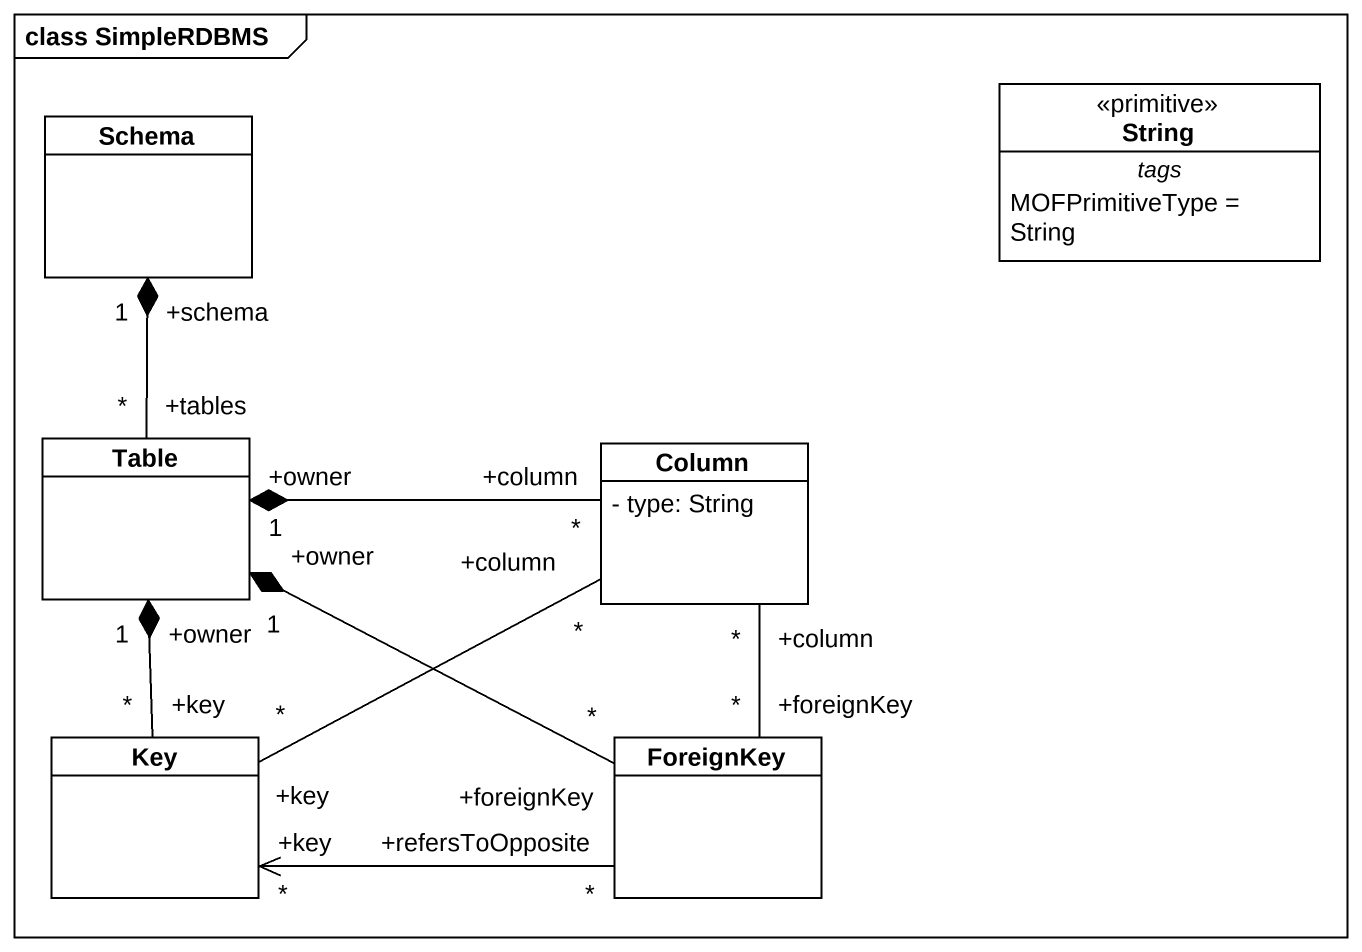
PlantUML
@startuml
mainframe class SimpleRDBMS
hide circle
hide empty members
skinparam classAttributeIconSize 0
class Schema
class String <<primitive>> {
  -- tags --
  MOFPrimitiveType = String
}
class Table
class Column {
  - type: String
}
class Key
class ForeignKey
Table "+tables\n*" -up-* "+schema\n1" Schema
Column "+column\n*" -left-* "+owner\n1" Table
Key "+key\n*" -up-* "+owner\n1" Table
Key "+key\n*" -right- "+column\n*" Column
ForeignKey "+foreignKey\n*" -left-* "+owner\n1" Table
ForeignKey "+foreignKey\n*" -up- "+column\n*" Column
ForeignKey "+refersToOpposite\n*" -left-> "+key\n*" Key
@enduml
